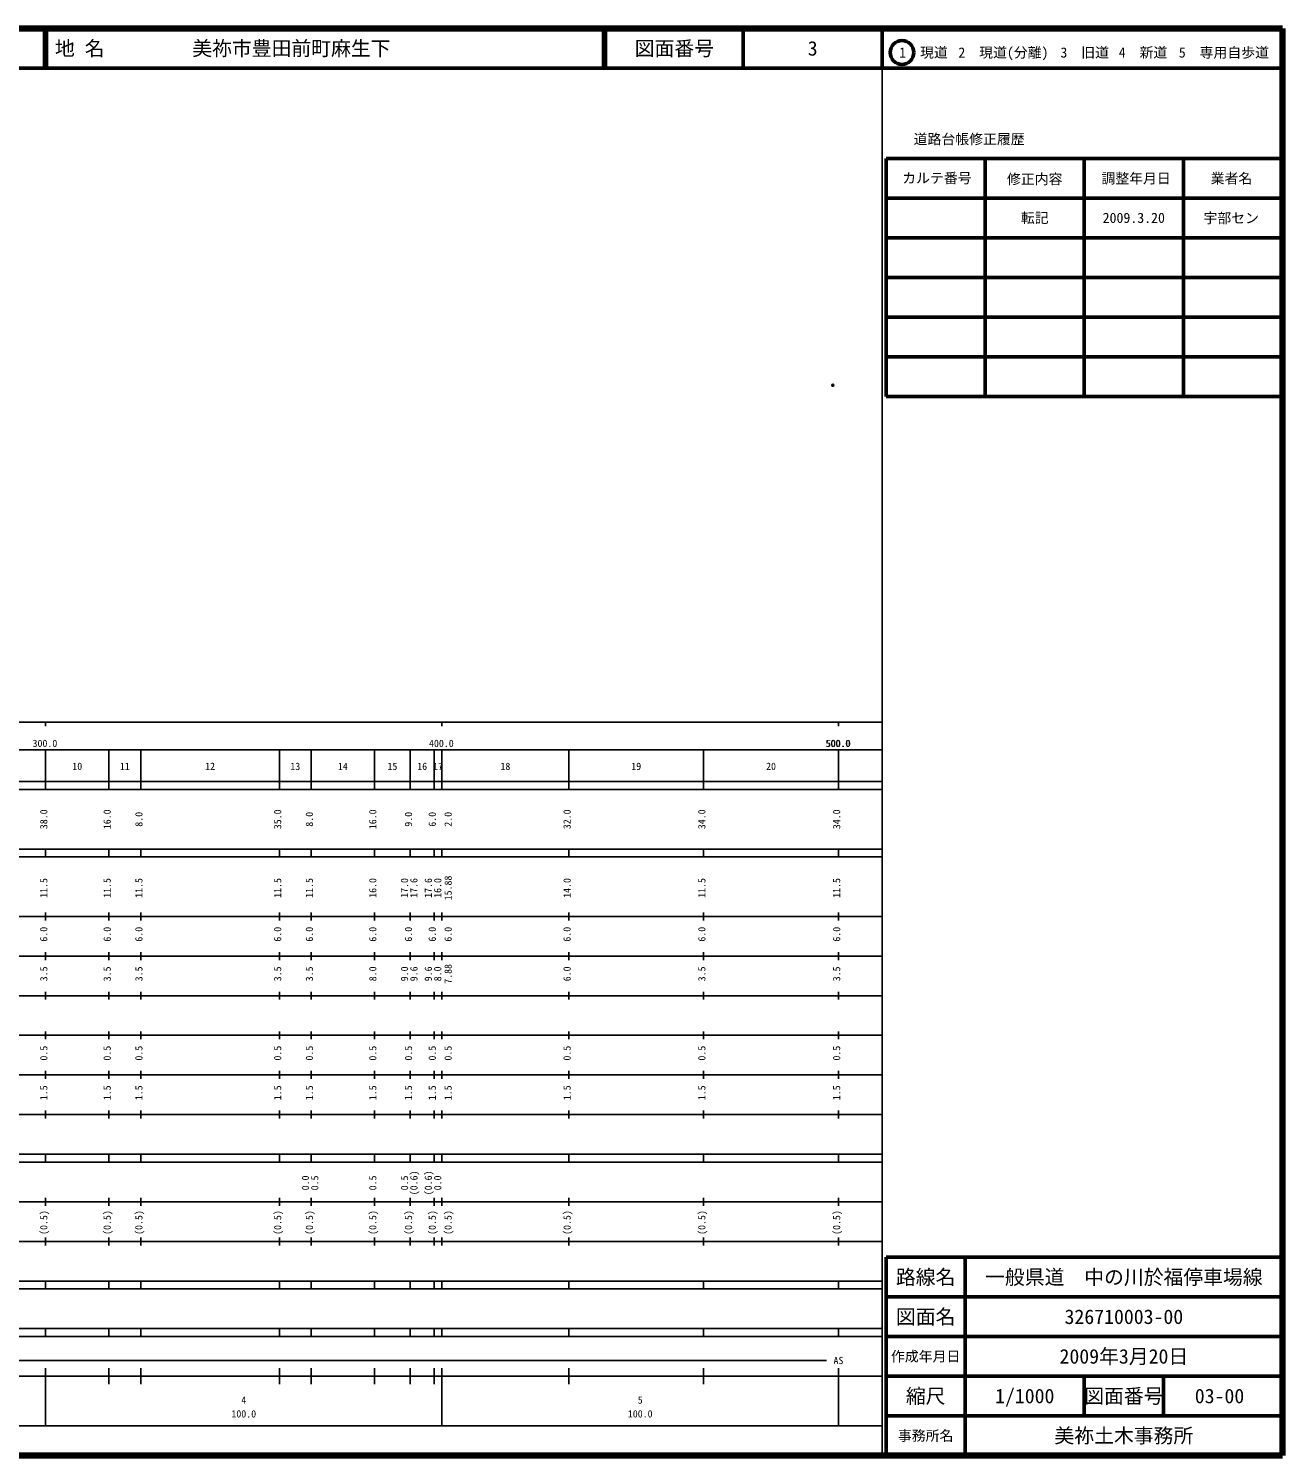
# Model space of a CAD drawing. Units: millimetres on the paper. Extents: x 40 to 680, y 20 to 380.
# Drawn here: x 363.7 to 680, y 20 to 380 of the extents above; entities that cross this region are included whole.
import ezdxf
from ezdxf.enums import TextEntityAlignment as Align

# ---------------------------------------------------------------- set-up
doc = ezdxf.new("R2010")
doc.units = ezdxf.units.MM
doc.header["$PDMODE"] = 32
doc.header["$PDSIZE"] = 0.5
doc.layers.add('M-OTRS', color=6, linetype='Continuous')
doc.layers.add('M-TTL-TXT', color=7, linetype='Continuous')
for name, color, linetype, lineweight in [('M-TTL', 2, 'Continuous', 140), ('M-TTL-BAND', 7, 'Continuous', 25), ('M-TTL-FRAM', 2, 'Continuous', 50), ('M-TTL-LINE', 7, 'Continuous', 50)]:
    doc.layers.add(name, color=color, linetype=linetype, lineweight=lineweight)
doc.styles.add('ＭＳ ゴシック', font='')
doc.styles.get('ＭＳ ゴシック').set_extended_font_data('MS Gothic')

msp = doc.modelspace()

# ---------------------------------------------------------------- linework, layer by layer
at = {"layer": 'M-OTRS'}
msp.add_point((566.565, 289.989), dxfattribs=at)
at = {"layer": 'M-TTL'}
for p, q in [((680, 380), (40, 380)), ((680, 20), (680, 380)), ((40, 20), (680, 20))]:
    msp.add_line(p, q, dxfattribs=at)
at = {"layer": 'M-TTL-BAND'}
for p, q in [((579, 20), (579, 370)), ((40, 205), (579, 205)), ((368, 205), (368, 204)), ((468, 205), (468, 204)), ((568, 205), (568, 204)), ((68, 198), (579, 198)), ((368, 188), (368, 198)), ((384, 188), (384, 198)), ((392, 188), (392, 198)), ((427, 188), (427, 198)), ((435, 188), (435, 198)), ((451, 188), (451, 198)), ((460, 188), (460, 198)), ((466, 188), (466, 198)), ((468, 188), (468, 198)), ((500, 188), (500, 198)), ((534, 188), (534, 198)), ((568, 188), (568, 198)), ((40, 190), (579, 190)), ((40, 188), (579, 188)), ((40, 173), (579, 173)), ((368, 171), (368, 173)), ((384, 171), (384, 173)), ((392, 171), (392, 173)), ((427, 171), (427, 173)), ((435, 171), (435, 173)), ((451, 171), (451, 173)), ((460, 171), (460, 173)), ((466, 171), (466, 173)), ((468, 171), (468, 173)), ((500, 171), (500, 173)), ((534, 171), (534, 173)), ((568, 171), (568, 173)), ((40, 171), (579, 171)), ((40, 156), (579, 156)), ((368, 155), (368, 157)), ((384, 155), (384, 157)), ((392, 155), (392, 157)), ((427, 155), (427, 157)), ((435, 155), (435, 157)), ((451, 155), (451, 157)), ((460, 155), (460, 157)), ((466, 155), (466, 157)), ((468, 155), (468, 157)), ((500, 155), (500, 157)), ((534, 155), (534, 157)), ((568, 155), (568, 157)), ((46, 146), (579, 146)), ((368, 145), (368, 147)), ((384, 145), (384, 147)), ((392, 145), (392, 147)), ((427, 145), (427, 147)), ((435, 145), (435, 147)), ((451, 145), (451, 147)), ((460, 145), (460, 147)), ((466, 145), (466, 147)), ((468, 145), (468, 147)), ((500, 145), (500, 147)), ((534, 145), (534, 147)), ((568, 145), (568, 147)), ((368, 135), (368, 137)), ((384, 135), (384, 137)), ((392, 135), (392, 137)), ((427, 135), (427, 137)), ((435, 135), (435, 137)), ((451, 135), (451, 137)), ((460, 135), (460, 137)), ((466, 135), (466, 137)), ((468, 135), (468, 137)), ((500, 135), (500, 137)), ((534, 135), (534, 137)), ((568, 135), (568, 137)), ((52, 136), (579, 136)), ((46, 126), (579, 126)), ((368, 125), (368, 127)), ((384, 125), (384, 127)), ((392, 125), (392, 127)), ((427, 125), (427, 127)), ((435, 125), (435, 127)), ((451, 125), (451, 127)), ((460, 125), (460, 127)), ((466, 125), (466, 127)), ((468, 125), (468, 127)), ((500, 125), (500, 127)), ((534, 125), (534, 127)), ((568, 125), (568, 127)), ((52, 116), (579, 116)), ((368, 115), (368, 117)), ((384, 115), (384, 117)), ((392, 115), (392, 117)), ((427, 115), (427, 117)), ((435, 115), (435, 117)), ((451, 115), (451, 117)), ((460, 115), (460, 117)), ((466, 115), (466, 117)), ((468, 115), (468, 117)), ((500, 115), (500, 117)), ((534, 115), (534, 117)), ((568, 115), (568, 117)), ((46, 106), (579, 106)), ((368, 105), (368, 107)), ((384, 105), (384, 107)), ((392, 105), (392, 107)), ((427, 105), (427, 107)), ((435, 105), (435, 107)), ((451, 105), (451, 107)), ((460, 105), (460, 107)), ((466, 105), (466, 107)), ((468, 105), (468, 107)), ((500, 105), (500, 107)), ((534, 105), (534, 107)), ((568, 105), (568, 107)), ((40, 96), (579, 96)), ((40, 94), (579, 94)), ((368, 94), (368, 96)), ((384, 94), (384, 96)), ((392, 94), (392, 96)), ((427, 94), (427, 96)), ((435, 94), (435, 96)), ((451, 94), (451, 96)), ((460, 94), (460, 96)), ((466, 94), (466, 96)), ((468, 94), (468, 96)), ((500, 94), (500, 96)), ((534, 94), (534, 96)), ((568, 94), (568, 96)), ((49, 84), (579, 84)), ((368, 83), (368, 85)), ((384, 83), (384, 85)), ((392, 83), (392, 85)), ((427, 83), (427, 85)), ((435, 83), (435, 85)), ((451, 83), (451, 85)), ((460, 83), (460, 85)), ((466, 83), (466, 85)), ((468, 83), (468, 85)), ((500, 83), (500, 85)), ((534, 83), (534, 85)), ((568, 83), (568, 85)), ((40, 74), (579, 74)), ((368, 73), (368, 75)), ((384, 73), (384, 75)), ((392, 73), (392, 75)), ((427, 73), (427, 75)), ((435, 73), (435, 75)), ((451, 73), (451, 75)), ((460, 73), (460, 75)), ((466, 73), (466, 75)), ((468, 73), (468, 75)), ((500, 73), (500, 75)), ((534, 73), (534, 75)), ((568, 73), (568, 75)), ((40, 64), (579, 64)), ((40, 62), (579, 62)), ((368, 62), (368, 64)), ((384, 62), (384, 64)), ((392, 62), (392, 64)), ((427, 62), (427, 64)), ((435, 62), (435, 64)), ((451, 62), (451, 64)), ((460, 62), (460, 64)), ((466, 62), (466, 64)), ((468, 62), (468, 64)), ((500, 62), (500, 64)), ((534, 62), (534, 64)), ((568, 62), (568, 64)), ((40, 52), (579, 52)), ((368, 50), (368, 52)), ((384, 50), (384, 52)), ((392, 50), (392, 52)), ((427, 50), (427, 52)), ((435, 50), (435, 52)), ((451, 50), (451, 52)), ((460, 50), (460, 52)), ((466, 50), (466, 52)), ((468, 50), (468, 52)), ((500, 50), (500, 52)), ((534, 50), (534, 52)), ((568, 50), (568, 52)), ((40, 50), (579, 50)), ((71, 44), (565, 44)), ((40, 40), (579, 40)), ((368, 27.5), (368, 42)), ((384, 38), (384, 42)), ((392, 38), (392, 42)), ((427, 38), (427, 42)), ((435, 38), (435, 42)), ((451, 38), (451, 42)), ((460, 38), (460, 42)), ((466, 38), (466, 42)), ((468, 27.5), (468, 42)), ((500, 38), (500, 42)), ((534, 38), (534, 42)), ((568, 27.5), (568, 42)), ((68, 27.5), (579, 27.5))]:
    msp.add_line(p, q, dxfattribs=at)
at = {"layer": 'M-TTL-FRAM'}
for p, q in [((580, 347.197), (580, 287.197)), ((580, 347.197), (680, 347.197)), ((580, 287.197), (680, 287.197)), ((680, 70), (580, 70)), ((580, 70), (580, 20))]:
    msp.add_line(p, q, dxfattribs=at)
at = {"layer": 'M-TTL-LINE'}
for p, q in [((367.75, 380), (367.75, 370)), ((368.25, 380), (368.25, 370)), ((508.747, 380), (508.747, 370)), ((509.247, 380), (509.247, 370)), ((543.997, 380), (543.997, 370)), ((579, 380), (579, 370)), ((40, 370), (680, 370)), ((605, 347.197), (605, 287.197)), ((630, 347.197), (630, 287.197)), ((655, 347.197), (655, 287.197)), ((580, 337.197), (680, 337.197)), ((580, 327.197), (680, 327.197)), ((580, 317.197), (680, 317.197)), ((580, 307.197), (680, 307.197)), ((580, 297.197), (680, 297.197)), ((600, 70), (600, 20)), ((680, 60), (580, 60)), ((680, 50), (580, 50)), ((680, 40), (580, 40)), ((630, 40), (630, 30)), ((650, 40), (650, 30)), ((680, 30), (580, 30))]:
    msp.add_line(p, q, dxfattribs=at)
msp.add_circle((584.031, 373.958), 3, dxfattribs=at)

# ---------------------------------------------------------------- texts
at = {"layer": 'M-TTL-BAND', "style": 'ＭＳ ゴシック'}
for s, p in [('300.0', (367.844, 198.195)), ('400.0', (467.844, 198.195)), ('500.0', (567.844, 198.195)), ('500.0', (568, 198.195)), ('10', (376, 192.405)), ('11', (388, 192.405)), ('12', (409.5, 192.405)), ('13', (431, 192.405)), ('14', (443, 192.405)), ('15', (455.5, 192.405)), ('16', (463, 192.405)), ('17', (467, 192.405)), ('18', (484, 192.405)), ('19', (517, 192.405)), ('20', (551, 192.405)), ('AS', (568, 42.5)), ('4', (418, 32.523)), ('5', (518, 32.523)), ('100.0', (418, 29.033)), ('100.0', (518, 29.033))]:
    msp.add_text(s, height=1.833, dxfattribs=at).set_placement(p, align=Align.BOTTOM_CENTER)
for s, p in [('38.0', (369, 180.5)), ('16.0', (385, 180.5)), ('8.0', (393, 180.5)), ('35.0', (428, 180.5)), ('8.0', (436, 180.5)), ('16.0', (452, 180.5)), ('9.0', (461, 180.5)), ('6.0', (467, 180.5)), ('2.0', (471, 180.5)), ('32.0', (501, 180.5)), ('34.0', (535, 180.5)), ('34.0', (569, 180.5)), ('15.88', (471, 163.174)), ('11.5', (369, 163.174)), ('11.5', (385, 163.174)), ('11.5', (393, 163.174)), ('11.5', (428, 163.174)), ('11.5', (436, 163.174)), ('16.0', (452, 163.174)), ('17.0', (460, 163.174)), ('17.6', (462.37, 163.174)), ('17.6', (466, 163.174)), ('16.0', (468.37, 163.174)), ('14.0', (501, 163.174)), ('11.5', (535, 163.174)), ('11.5', (569, 163.174)), ('6.0', (369, 151.5)), ('6.0', (385, 151.5)), ('6.0', (393, 151.5)), ('6.0', (428, 151.5)), ('6.0', (436, 151.5)), ('6.0', (452, 151.5)), ('6.0', (461, 151.5)), ('6.0', (467, 151.5)), ('6.0', (471, 151.5)), ('6.0', (501, 151.5)), ('6.0', (535, 151.5)), ('6.0', (569, 151.5)), ('3.5', (369, 141.5)), ('3.5', (385, 141.5)), ('3.5', (393, 141.5)), ('3.5', (428, 141.5)), ('3.5', (436, 141.5)), ('8.0', (452, 141.5)), ('9.0', (460, 141.5)), ('9.6', (462.37, 141.5)), ('9.6', (466, 141.5)), ('8.0', (468.37, 141.5)), ('7.88', (471, 141.5)), ('6.0', (501, 141.5)), ('3.5', (535, 141.5)), ('3.5', (569, 141.5)), ('0.5', (369, 121.5)), ('0.5', (385, 121.5)), ('0.5', (393, 121.5)), ('0.5', (428, 121.5)), ('0.5', (436, 121.5)), ('0.5', (452, 121.5)), ('0.5', (461, 121.5)), ('0.5', (467, 121.5)), ('0.5', (471, 121.5)), ('0.5', (501, 121.5)), ('0.5', (535, 121.5)), ('0.5', (569, 121.5)), ('1.5', (369, 111.5)), ('1.5', (385, 111.5)), ('1.5', (393, 111.5)), ('1.5', (428, 111.5)), ('1.5', (436, 111.5)), ('1.5', (452, 111.5)), ('1.5', (461, 111.5)), ('1.5', (467, 111.5)), ('1.5', (471, 111.5)), ('1.5', (501, 111.5)), ('1.5', (535, 111.5)), ('1.5', (569, 111.5)), ('0.0', (435, 88.764)), ('0.5', (437.37, 88.764)), ('0.5', (452, 88.764)), ('0.5', (460, 88.764)), ('(0.6)', (462.37, 88.764)), ('(0.6)', (466, 88.764)), ('0.0', (468.37, 88.764)), ('(0.5)', (369, 78.764)), ('(0.5)', (385, 78.764)), ('(0.5)', (393, 78.764)), ('(0.5)', (428, 78.764)), ('(0.5)', (436, 78.764)), ('(0.5)', (452, 78.764)), ('(0.5)', (461, 78.764)), ('(0.5)', (467, 78.764)), ('(0.5)', (471, 78.764)), ('(0.5)', (501, 78.764)), ('(0.5)', (535, 78.764)), ('(0.5)', (569, 78.764))]:
    msp.add_text(s, height=1.833, rotation=90, dxfattribs=at).set_placement(p, align=Align.BOTTOM_CENTER)
at = {"layer": 'M-TTL-TXT', "style": 'ＭＳ ゴシック'}
for s, p in [('地 名', (370.38, 375)), ('美祢市豊田前町麻生下', (405.024, 375))]:
    msp.add_text(s, height=3.666, dxfattribs=at).set_placement(p, align=Align.MIDDLE_LEFT)
for s, height, p in [('図面番号', 3.666, (526.622, 375)), ('3', 3.666, (561.497, 375)), ('1\u3000現道', 2.566, (589.448, 373.958)), ('2\u3000現道(分離)', 2.566, (609.619, 373.958)), ('3\u3000旧道', 2.566, (630.121, 373.958)), ('4\u3000新道', 2.566, (644.824, 373.958)), ('5\u3000専用自歩道', 2.566, (665.228, 373.958)), ('道路台帳修正履歴', 2.566, (600.968, 352.113)), ('カルテ番号', 2.566, (592.839, 342.277)), ('修正内容', 2.566, (617.509, 342.023)), ('調整年月日', 2.566, (643.089, 342.197)), ('業者名', 2.566, (667.134, 342.197)), ('転記', 2.566, (617.5, 332.245)), ('2009.3.20', 2.566, (642.5, 332.245)), ('宇部セン', 2.566, (667.077, 332.189)), ('路線名', 3.666, (590, 65)), ('路線名', 3.666, (590, 65)), ('一般県道\u3000中の川於福停車場線', 3.666, (640, 65)), ('図面名', 3.666, (590, 55)), ('図面名', 3.666, (590, 55)), ('326710003-00', 3.666, (640, 55)), ('2009年3月20日', 3.666, (640, 45)), ('作成年月日', 2.566, (590, 45)), ('作成年月日', 2.566, (590, 45)), ('縮尺', 3.666, (590, 35)), ('縮尺', 3.666, (590, 35)), ('1/1000', 3.666, (615, 35)), ('図面番号', 3.666, (640, 35)), ('図面番号', 3.666, (640, 35)), ('03-00', 3.666, (664.125, 35)), ('事務所名', 2.566, (590, 25)), ('事務所名', 2.566, (590, 25)), ('美祢土木事務所', 3.666, (640, 25))]:
    msp.add_text(s, height=height, dxfattribs=at).set_placement(p, align=Align.MIDDLE_CENTER)

doc.saveas('drawing.dxf')
